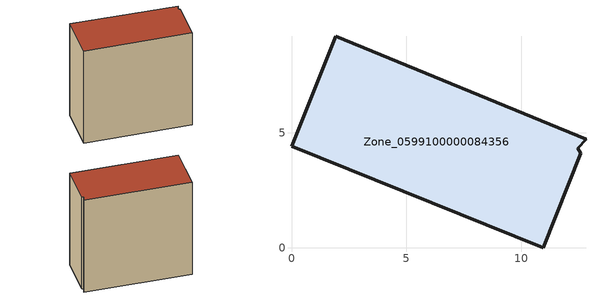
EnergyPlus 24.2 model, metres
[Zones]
Zone_0599100000084356
 floor ground (C_G): 10.95,0 0,4.4 1.91,9.19 12.81,4.71 12.46,4.31 12.57,4.1 z0
 wall outside (C_F): 0,4.4 10.95,0 12.57,4.1 12.46,4.31 12.81,4.71 1.91,9.19 0,4.4 z0:11.8
 roof outside (C_R): 12.81,4.71 1.91,9.19 0,4.4 10.95,0 12.57,4.1 12.46,4.31 z11.8
[BUILDING]
Pand.0599100000084356: North Axis=0; Terrain=City; Loads Convergence Tolerance Value=0.04; Temperature Convergence Tolerance Value=0.4; Solar Distribution=FullExterior; Maximum Number of Warmup Days=25; Minimum Number of Warmup Days=1
[Site:Location]
Rotterdam.The.Hague.AP_ZH_NLD Design_Conditions: Latitude=51.96; Longitude=4.45; Time Zone=1; Elevation=-4.5
[SITE:GROUNDTEMPERATURE:BUILDINGSURFACE]
18, 18, 18, 18, 18, 18, 18, 18, 18, 18, 18, 18
[MATERIAL] Thermal Absorptance=0.9; Solar Absorptance=0.7; Visible Absorptance=0.7
Name | Roughness | Thickness | Conductivity | Density | Specific Heat
G.TI.1946 | MediumSmooth | 0.15 | 1 | 540 | 1210
F.TI.1946 | Rough | 0.3 | 0.857143 | 1920 | 840
R.TI.1946 | MediumRough | 0.2 | 0.1 | 1500 | 1000
[CONSTRUCTION]
C_G: G.TI.1946
C_F: F.TI.1946
C_R: R.TI.1946
[ZONE]
Zone_0599100000084356: Type=1; Multiplier=1; Ceiling Height=Autocalculate; Volume=Autocalculate; Floor Area=autocalculate; Part of Total Floor Area=Yes
[ZONEINFILTRATION:DESIGNFLOWRATE]
Infil_Zone_0599100000084356: Zone or ZoneList or Space or SpaceList=Zone_0599100000084356; Schedule=AlwaysOn; Design Flow Rate Calculation Method=Flow/Area; Flow Rate per Floor Area=0.003; Constant Term Coefficient=1; Temperature Term Coefficient=0; Velocity Term Coefficient=0; Velocity Squared Term Coefficient=0
[HVACTEMPLATE:ZONE:IDEALLOADSAIRSYSTEM]
Zone_0599100000084356: Maximum Heating Supply Air Temperature=50; Minimum Cooling Supply Air Temperature=13; Maximum Heating Supply Air Humidity Ratio=0.0156; Minimum Cooling Supply Air Humidity Ratio=0.0077; Heating Limit=NoLimit; Cooling Limit=NoLimit; Dehumidification Control Type=ConstantSensibleHeatRatio; Cooling Sensible Heat Ratio=0.7; Dehumidification Setpoint=60; Humidification Control Type=None; Humidification Setpoint=30; Outdoor Air Method=None; Outdoor Air Flow Rate per Person=0.00944; Outdoor Air Flow Rate per Zone Floor Area=0; Outdoor Air Flow Rate per Zone=0; Demand Controlled Ventilation Type=None; Outdoor Air Economizer Type=NoEconomizer; Heat Recovery Type=None; Sensible Heat Recovery Effectiveness=0.7; Latent Heat Recovery Effectiveness=0.65
[ZONECONTROL:THERMOSTAT]
ThermostatControl_Zone_0599100000084356: Zone or ZoneList=Zone_0599100000084356; Control Type Schedule=DualSetpointControlType; Control 1=Thermostat_Zone_0599100000084356; Temperature Difference Between Cutout And Setpoint=0
[THERMOSTATSETPOINT:DUALSETPOINT]
Thermostat_Zone_0599100000084356: Heating Setpoint Temperature Schedule=HeatingSetpoint_Zone_0599100000084356; Cooling Setpoint Temperature Schedule=CoolingSetpoint_Zone_0599100000084356
[SCHEDULE:COMPACT]
HeatingSetpoint_Zone_0599100000084356: Through: 12/31, For: AllDays, Until: 24:00, 21
CoolingSetpoint_Zone_0599100000084356: Through: 12/31, For: AllDays, Until: 24:00, 24
DualSetpointControlType: Through: 12/31, For: AllDays, Until: 24:00, 4
AlwaysOn: Through: 12/31, For: AllDays, Until: 24:00, 1
